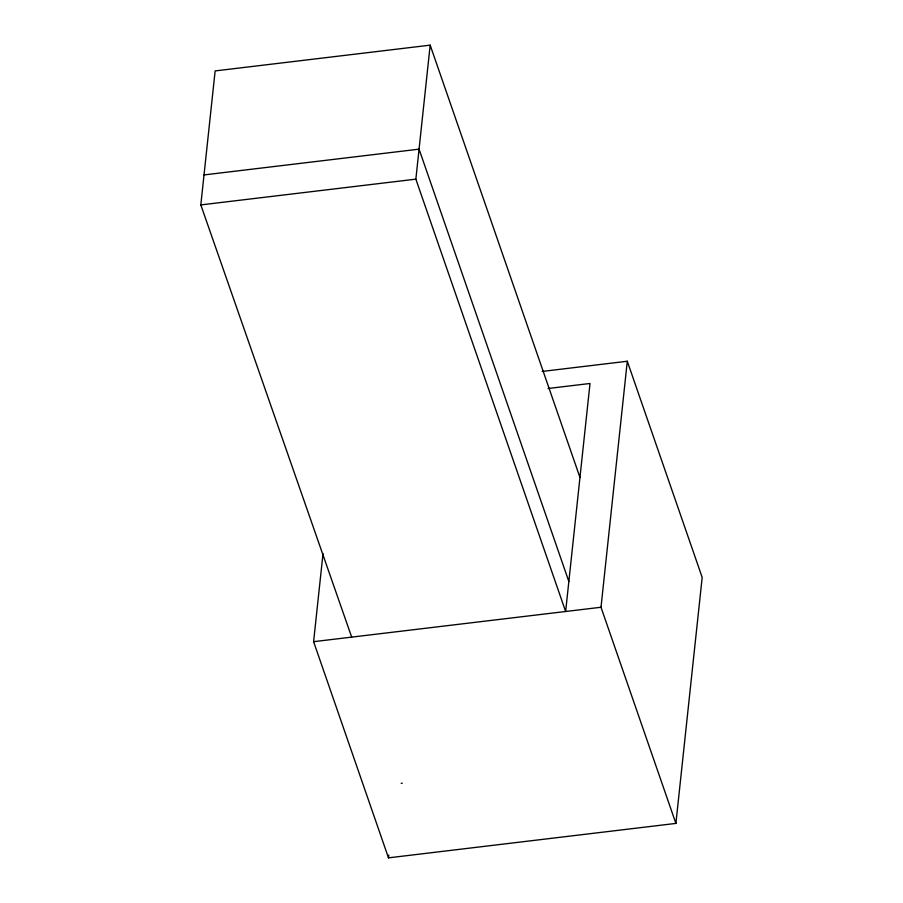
<?xml version="1.0" encoding="UTF-8"?>
<svg xmlns="http://www.w3.org/2000/svg" width="903" height="903" viewBox="0 0 903 903"><rect width="100%" height="100%" fill="white"/><g stroke="black" fill="none" stroke-linecap="round" stroke-linejoin="round"><path stroke-width="1.35" d="M351.685 637.123L200.816 204.913L215.14 70.919L430.178 45.15L579.963 477.484M542.184 371.438L627.292 361.245L702.184 577.412L675.895 823.412L388.493 857.85L313.601 641.683L323.014 553.629M548.053 388.504L590.009 383.482L565.639 611.489L415.854 179.155L430.178 45.15M388.493 857.85L388.787 855.051M675.895 823.412L601.003 607.256L627.292 361.245M204.022 174.922L419.06 149.153L568.845 581.487M200.816 204.913L415.854 179.155M313.601 641.683L601.003 607.256M401.203 783.307L402.286 783.183"/></g></svg>
